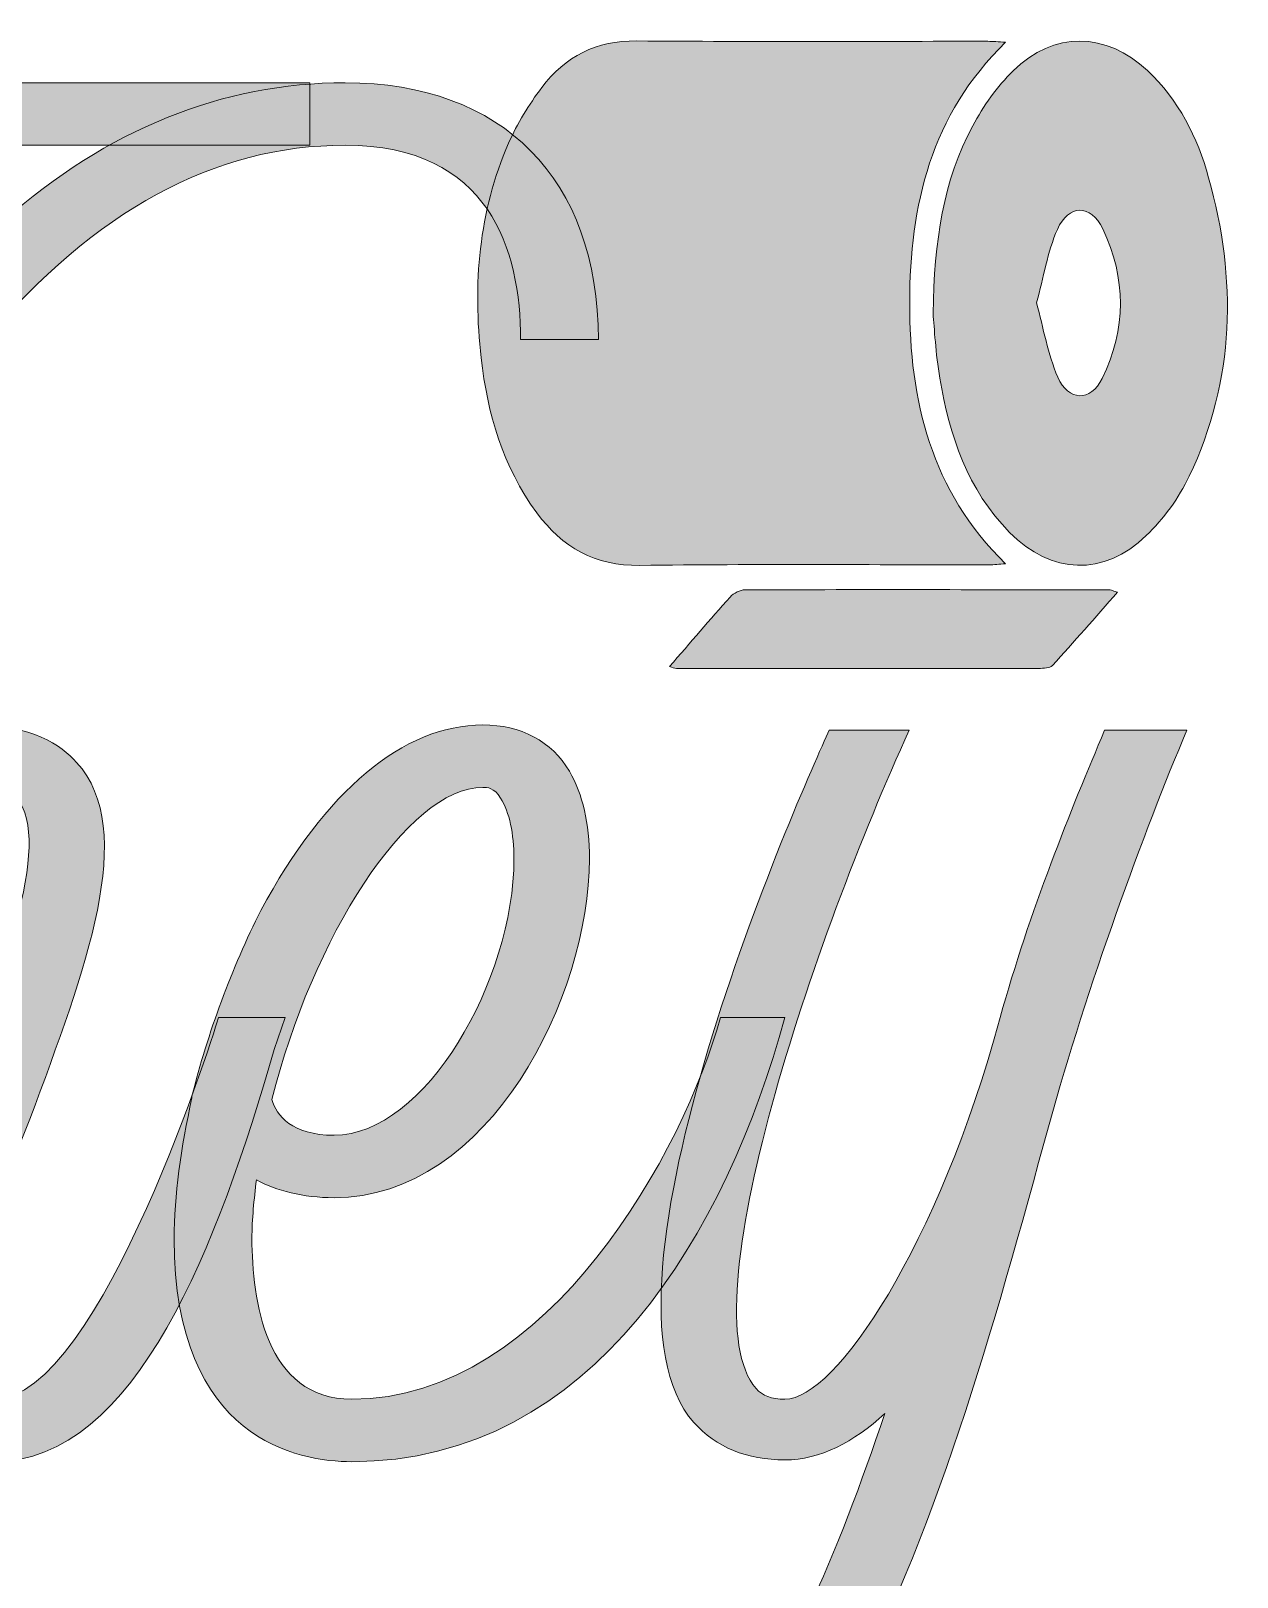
# Model space of a CAD drawing. Header units: inches. Extents: x 149 to 934, y -929 to -148.
# Drawn here: x 575.2 to 934.4, y -608.6 to -148.4 of the extents above; entities that cross this region are included whole.
import ezdxf

# ---------------------------------------------------------------- set-up
doc = ezdxf.new("R2010")
doc.units = ezdxf.units.IN
doc.header["$MEASUREMENT"] = 0
doc.layers.add('Layer 1', color=7, linetype='Continuous')

# ---------------------------------------------------------------- blocks, each defined once
blk = doc.blocks.new('block 3')
at = {"layer": 'Layer 1', "true_color": 0x040404}
h = blk.add_hatch(color=18, dxfattribs=at)
h.dxf.hatch_style = 2
edge = h.paths.add_edge_path()
edge.add_spline(control_points=[(658.25, -163.79), (658.25, -163.79), (658.25, -182.38), (658.25, -182.38), (658.25, -182.38), (563.71, -182.38), (563.71, -182.38), (475.78, -182.38), (430.82, -293.34), (387.19, -401.13), (345.54, -503.6), (305.87, -600.77), (226.53, -600.77), (178.27, -600.77), (148.52, -576.35), (148.52, -536.52), (148.52, -536.52), (171.66, -536.52), (171.66, -536.52), (171.66, -566.26), (190.83, -582.19), (226.53, -582.19), (289.34, -582.19), (327.68, -487.14), (365.37, -395.29), (400.41, -308.74), (436.11, -219.54), (497.59, -182.38), (497.59, -182.38), (403.71, -182.38), (403.71, -182.38), (293.97, -182.38), (230.5, -247.15), (225.21, -310.87), (221.9, -351.75), (244.38, -403.25), (320.41, -411.22), (320.41, -411.22), (317.11, -429.8), (317.11, -429.8), (231.82, -420.24), (198.1, -362.37), (202.07, -309.8), (208.68, -237.06), (279.42, -163.79), (403.71, -163.79), (403.71, -163.79), (658.25, -163.79), (658.25, -163.79)], knot_values=[0, 0, 0, 0, 1, 1, 1, 2, 2, 2, 3, 3, 3, 4, 4, 4, 5, 5, 5, 6, 6, 6, 7, 7, 7, 8, 8, 8, 9, 9, 9, 10, 10, 10, 11, 11, 11, 12, 12, 12, 13, 13, 13, 14, 14, 14, 15, 15, 15, 16, 16, 16, 16], degree=3, periodic=1)
h = blk.add_hatch(color=18, dxfattribs=at)
h.dxf.hatch_style = 2
edge = h.paths.add_edge_path()
edge.add_spline(control_points=[(538.58, -564.66), (522.05, -546.61), (536.6, -509.44), (552.47, -466.44), (565.69, -432.46), (582.21, -389.45), (570.98, -376.71), (569.65, -376.17), (567.67, -373.52), (558.41, -373.52), (535.94, -373.52), (490.32, -433.52), (461.89, -566.79), (461.89, -566.79), (459.91, -574.22), (459.91, -574.22), (459.91, -574.22), (450.65, -574.22), (450.65, -574.22), (434.12, -574.22), (434.12, -555.11), (434.12, -543.96), (434.12, -505.73), (448, -412.81), (486.35, -324.67), (531.97, -219.54), (595.44, -163.79), (668.82, -163.79), (715.76, -163.79), (744.19, -192.46), (744.19, -240.25), (744.19, -240.25), (721.05, -240.25), (721.05, -240.25), (721.05, -213.7), (711.8, -182.38), (668.82, -182.38), (629.82, -182.38), (594.11, -202.02), (561.72, -240.25), (509.49, -302.37), (479.74, -399.54), (465.86, -470.16), (467.18, -467.5), (467.84, -464.84), (469.16, -461.66), (496.27, -389.98), (525.36, -354.94), (558.41, -354.94), (575.61, -354.94), (584.2, -360.78), (588.83, -366.09), (607.34, -386.26), (591.47, -427.68), (574.94, -472.28), (562.38, -503.6), (547.18, -543.43), (557.09, -553.52), (557.75, -554.04), (559.08, -555.64), (564.37, -555.64), (596.1, -555.64), (631.14, -442.01), (631.14, -442.01), (631.14, -442.01), (650.97, -442.01), (650.97, -442.01), (650.97, -442.01), (647.67, -451.57), (647.67, -451.57), (631.14, -508.92), (606.68, -574.22), (564.37, -574.22), (550.48, -574.22), (542.55, -568.91), (538.58, -564.66)], knot_values=[0, 0, 0, 0, 1, 1, 1, 2, 2, 2, 3, 3, 3, 4, 4, 4, 5, 5, 5, 6, 6, 6, 7, 7, 7, 8, 8, 8, 9, 9, 9, 10, 10, 10, 11, 11, 11, 12, 12, 12, 13, 13, 13, 14, 14, 14, 15, 15, 15, 16, 16, 16, 17, 17, 17, 18, 18, 18, 19, 19, 19, 20, 20, 20, 21, 21, 21, 22, 22, 22, 23, 23, 23, 24, 24, 24, 25, 25, 25, 25], degree=3, periodic=1)
h = blk.add_hatch(color=18, dxfattribs=at)
h.dxf.hatch_style = 2
edge = h.paths.add_edge_path()
edge.add_spline(control_points=[(919.38, -356.53), (906.82, -386.26), (889.63, -432.99), (878.39, -473.87), (845.34, -594.4), (807.65, -730.85), (695.26, -730.85), (627.83, -730.85), (604.03, -685.19), (604.03, -642.72), (604.03, -642.72), (627.17, -642.72), (627.17, -642.72), (627.17, -663.95), (633.78, -712.8), (695.26, -712.8), (764.68, -712.8), (801.71, -642.72), (829.47, -559.89), (820.21, -568.38), (810.3, -573.69), (799.72, -573.69), (788.48, -573.69), (779.23, -569.98), (772.61, -562.54), (738.24, -523.78), (805.01, -373.52), (812.94, -356.53), (812.94, -356.53), (836.75, -356.53), (836.75, -356.53), (808.98, -417.06), (770.63, -528.56), (791.13, -552.45), (793.11, -554.58), (795.75, -555.64), (799.72, -555.64), (814.93, -555.64), (845.34, -509.98), (863.85, -442.01), (872.45, -410.69), (885.01, -379.89), (894.92, -356.53), (894.92, -356.53), (919.38, -356.53), (919.38, -356.53)], knot_values=[0, 0, 0, 0, 1, 1, 1, 2, 2, 2, 3, 3, 3, 4, 4, 4, 5, 5, 5, 6, 6, 6, 7, 7, 7, 8, 8, 8, 9, 9, 9, 10, 10, 10, 11, 11, 11, 12, 12, 12, 13, 13, 13, 14, 14, 14, 15, 15, 15, 15], degree=3, periodic=1)
h = blk.add_hatch(color=18, dxfattribs=at)
h.dxf.hatch_style = 2
edge = h.paths.add_edge_path()
edge.add_spline(control_points=[(617.91, -507.85), (617.91, -495.11), (619.89, -480.77), (623.2, -465.91), (623.2, -465.91), (623.2, -465.91), (623.2, -465.38), (627.83, -446.79), (635.1, -427.15), (643.69, -410.16), (662.87, -374.58), (686.01, -354.94), (709.81, -354.94), (721.04, -354.94), (730.3, -359.72), (735.59, -368.74), (739.56, -375.64), (741.54, -384.14), (741.54, -394.76), (741.54, -435.64), (711.79, -495.64), (665.51, -495.64), (656.26, -495.64), (648.32, -493.52), (642.37, -490.33), (641.71, -496.17), (641.05, -502.01), (641.05, -507.85), (641.05, -525.9), (645.02, -555.64), (670.8, -555.64), (729.64, -555.64), (769.97, -480.77), (780.55, -442.01), (780.55, -442.01), (799.72, -442.01), (799.72, -442.01), (782.53, -505.2), (742.86, -574.22), (670.8, -574.22), (654.93, -574.22), (617.91, -567.85), (617.91, -507.85)], knot_values=[0, 0, 0, 0, 1, 1, 1, 2, 2, 2, 3, 3, 3, 4, 4, 4, 5, 5, 5, 6, 6, 6, 7, 7, 7, 8, 8, 8, 9, 9, 9, 10, 10, 10, 11, 11, 11, 12, 12, 12, 13, 13, 13, 14, 14, 14, 14], degree=3, periodic=1)
edge = h.paths.add_edge_path()
edge.add_spline(control_points=[(665.51, -477.06), (692.62, -477.06), (719.06, -430.86), (719.06, -394.76), (719.06, -387.33), (717.74, -380.95), (715.1, -376.71), (713.11, -373.52), (711.13, -373.52), (709.81, -373.52), (687.33, -373.52), (658.9, -418.65), (647, -466.44), (648.32, -471.22), (652.95, -477.06), (665.51, -477.06)], knot_values=[0, 0, 0, 0, 1, 1, 1, 2, 2, 2, 3, 3, 3, 4, 4, 4, 5, 5, 5, 5], degree=3, periodic=1)
at = {"layer": 'Layer 1', "lineweight": 0}
for points, knots in [([(658.25, -163.79), (658.25, -163.79), (658.25, -182.38), (658.25, -182.38), (658.25, -182.38), (563.71, -182.38), (563.71, -182.38), (475.78, -182.38), (430.82, -293.34), (387.19, -401.13), (345.54, -503.6), (305.87, -600.77), (226.53, -600.77), (178.27, -600.77), (148.52, -576.35), (148.52, -536.52), (148.52, -536.52), (171.66, -536.52), (171.66, -536.52), (171.66, -566.26), (190.83, -582.19), (226.53, -582.19), (289.34, -582.19), (327.68, -487.14), (365.37, -395.29), (400.41, -308.74), (436.11, -219.54), (497.59, -182.38), (497.59, -182.38), (403.71, -182.38), (403.71, -182.38), (293.97, -182.38), (230.5, -247.15), (225.21, -310.87), (221.9, -351.75), (244.38, -403.25), (320.41, -411.22), (320.41, -411.22), (317.11, -429.8), (317.11, -429.8), (231.82, -420.24), (198.1, -362.37), (202.07, -309.8), (208.68, -237.06), (279.42, -163.79), (403.71, -163.79), (403.71, -163.79), (658.25, -163.79), (658.25, -163.79)], [0, 0, 0, 0, 1, 1, 1, 2, 2, 2, 3, 3, 3, 4, 4, 4, 5, 5, 5, 6, 6, 6, 7, 7, 7, 8, 8, 8, 9, 9, 9, 10, 10, 10, 11, 11, 11, 12, 12, 12, 13, 13, 13, 14, 14, 14, 15, 15, 15, 16, 16, 16, 16]), ([(538.58, -564.66), (522.05, -546.61), (536.6, -509.44), (552.47, -466.44), (565.69, -432.46), (582.21, -389.45), (570.98, -376.71), (569.65, -376.17), (567.67, -373.52), (558.41, -373.52), (535.94, -373.52), (490.32, -433.52), (461.89, -566.79), (461.89, -566.79), (459.91, -574.22), (459.91, -574.22), (459.91, -574.22), (450.65, -574.22), (450.65, -574.22), (434.12, -574.22), (434.12, -555.11), (434.12, -543.96), (434.12, -505.73), (448, -412.81), (486.35, -324.67), (531.97, -219.54), (595.44, -163.79), (668.82, -163.79), (715.76, -163.79), (744.19, -192.46), (744.19, -240.25), (744.19, -240.25), (721.05, -240.25), (721.05, -240.25), (721.05, -213.7), (711.8, -182.38), (668.82, -182.38), (629.82, -182.38), (594.11, -202.02), (561.72, -240.25), (509.49, -302.37), (479.74, -399.54), (465.86, -470.16), (467.18, -467.5), (467.84, -464.84), (469.16, -461.66), (496.27, -389.98), (525.36, -354.94), (558.41, -354.94), (575.61, -354.94), (584.2, -360.78), (588.83, -366.09), (607.34, -386.26), (591.47, -427.68), (574.94, -472.28), (562.38, -503.6), (547.18, -543.43), (557.09, -553.52), (557.75, -554.04), (559.08, -555.64), (564.37, -555.64), (596.1, -555.64), (631.14, -442.01), (631.14, -442.01), (631.14, -442.01), (650.97, -442.01), (650.97, -442.01), (650.97, -442.01), (647.67, -451.57), (647.67, -451.57), (631.14, -508.92), (606.68, -574.22), (564.37, -574.22), (550.48, -574.22), (542.55, -568.91), (538.58, -564.66)], [0, 0, 0, 0, 1, 1, 1, 2, 2, 2, 3, 3, 3, 4, 4, 4, 5, 5, 5, 6, 6, 6, 7, 7, 7, 8, 8, 8, 9, 9, 9, 10, 10, 10, 11, 11, 11, 12, 12, 12, 13, 13, 13, 14, 14, 14, 15, 15, 15, 16, 16, 16, 17, 17, 17, 18, 18, 18, 19, 19, 19, 20, 20, 20, 21, 21, 21, 22, 22, 22, 23, 23, 23, 24, 24, 24, 25, 25, 25, 25]), ([(919.38, -356.53), (906.82, -386.26), (889.63, -432.99), (878.39, -473.87), (845.34, -594.4), (807.65, -730.85), (695.26, -730.85), (627.83, -730.85), (604.03, -685.19), (604.03, -642.72), (604.03, -642.72), (627.17, -642.72), (627.17, -642.72), (627.17, -663.95), (633.78, -712.8), (695.26, -712.8), (764.68, -712.8), (801.71, -642.72), (829.47, -559.89), (820.21, -568.38), (810.3, -573.69), (799.72, -573.69), (788.48, -573.69), (779.23, -569.98), (772.61, -562.54), (738.24, -523.78), (805.01, -373.52), (812.94, -356.53), (812.94, -356.53), (836.75, -356.53), (836.75, -356.53), (808.98, -417.06), (770.63, -528.56), (791.13, -552.45), (793.11, -554.58), (795.75, -555.64), (799.72, -555.64), (814.93, -555.64), (845.34, -509.98), (863.85, -442.01), (872.45, -410.69), (885.01, -379.89), (894.92, -356.53), (894.92, -356.53), (919.38, -356.53), (919.38, -356.53)], [0, 0, 0, 0, 1, 1, 1, 2, 2, 2, 3, 3, 3, 4, 4, 4, 5, 5, 5, 6, 6, 6, 7, 7, 7, 8, 8, 8, 9, 9, 9, 10, 10, 10, 11, 11, 11, 12, 12, 12, 13, 13, 13, 14, 14, 14, 15, 15, 15, 15]), ([(617.91, -507.85), (617.91, -495.11), (619.89, -480.77), (623.2, -465.91), (623.2, -465.91), (623.2, -465.91), (623.2, -465.38), (627.83, -446.79), (635.1, -427.15), (643.69, -410.16), (662.87, -374.58), (686.01, -354.94), (709.81, -354.94), (721.04, -354.94), (730.3, -359.72), (735.59, -368.74), (739.56, -375.64), (741.54, -384.14), (741.54, -394.76), (741.54, -435.64), (711.79, -495.64), (665.51, -495.64), (656.26, -495.64), (648.32, -493.52), (642.37, -490.33), (641.71, -496.17), (641.05, -502.01), (641.05, -507.85), (641.05, -525.9), (645.02, -555.64), (670.8, -555.64), (729.64, -555.64), (769.97, -480.77), (780.55, -442.01), (780.55, -442.01), (799.72, -442.01), (799.72, -442.01), (782.53, -505.2), (742.86, -574.22), (670.8, -574.22), (654.93, -574.22), (617.91, -567.85), (617.91, -507.85)], [0, 0, 0, 0, 1, 1, 1, 2, 2, 2, 3, 3, 3, 4, 4, 4, 5, 5, 5, 6, 6, 6, 7, 7, 7, 8, 8, 8, 9, 9, 9, 10, 10, 10, 11, 11, 11, 12, 12, 12, 13, 13, 13, 14, 14, 14, 14]), ([(665.51, -477.06), (692.62, -477.06), (719.06, -430.86), (719.06, -394.76), (719.06, -387.33), (717.74, -380.95), (715.1, -376.71), (713.11, -373.52), (711.13, -373.52), (709.81, -373.52), (687.33, -373.52), (658.9, -418.65), (647, -466.44), (648.32, -471.22), (652.95, -477.06), (665.51, -477.06)], [0, 0, 0, 0, 1, 1, 1, 2, 2, 2, 3, 3, 3, 4, 4, 4, 5, 5, 5, 5])]:
    blk.add_open_spline(points, degree=3, knots=knots, dxfattribs=at)
blk = doc.blocks.new('block 6')
at = {"layer": 'Layer 1', "true_color": 0x040404}
h = blk.add_hatch(color=18, dxfattribs=at)
h.dxf.hatch_style = 2
edge = h.paths.add_edge_path()
edge.add_spline(control_points=[(865.44, -151.73), (843.19, -173.38), (836.91, -200.31), (836.88, -229.27), (836.85, -258.29), (843.13, -285.25), (865.44, -306.93), (863.51, -307.07), (862.04, -307.27), (860.57, -307.27), (825.89, -307.29), (791.21, -307), (756.54, -307.45), (743.13, -307.63), (733.45, -302.07), (725.86, -291.77), (715.77, -278.07), (711.16, -262.3), (709.29, -245.68), (706.82, -223.76), (708.53, -202.22), (717.48, -181.78), (720.04, -175.92), (723.49, -170.31), (727.34, -165.19), (734.31, -155.93), (743.56, -151.22), (755.61, -151.33), (790.47, -151.64), (825.32, -151.43), (860.18, -151.45), (861.73, -151.45), (863.27, -151.61), (865.44, -151.73)], knot_values=[0, 0, 0, 0, 1, 1, 1, 2, 2, 2, 3, 3, 3, 4, 4, 4, 5, 5, 5, 6, 6, 6, 7, 7, 7, 8, 8, 8, 9, 9, 9, 10, 10, 10, 11, 11, 11, 11], degree=3, periodic=1)
h = blk.add_hatch(color=18, dxfattribs=at)
h.dxf.hatch_style = 2
edge = h.paths.add_edge_path()
edge.add_spline(control_points=[(843.83, -232.49), (844.22, -210.87), (846.84, -192.96), (855.65, -176.61), (858.84, -170.69), (862.91, -164.93), (867.69, -160.22), (879.75, -148.36), (895.35, -148.58), (907.67, -160.15), (916.99, -168.9), (922.52, -179.97), (925.9, -192.05), (934.36, -222.29), (933.78, -252.15), (920.14, -280.89), (917.05, -287.39), (912.46, -293.58), (907.28, -298.59), (894.65, -310.82), (879.07, -310.19), (866.64, -297.62), (854.09, -284.93), (848.77, -268.8), (845.85, -251.75), (844.58, -244.33), (844.25, -236.76), (843.83, -232.49)], knot_values=[0, 0, 0, 0, 1, 1, 1, 2, 2, 2, 3, 3, 3, 4, 4, 4, 5, 5, 5, 6, 6, 6, 7, 7, 7, 8, 8, 8, 9, 9, 9, 9], degree=3, periodic=1)
edge = h.paths.add_edge_path()
edge.add_spline(control_points=[(874.64, -229.32), (876.72, -236.84), (878, -244.48), (880.97, -251.4), (884.08, -258.65), (890.82, -258.77), (894.21, -251.77), (901.33, -237.11), (901.44, -221.96), (894.37, -207.25), (890.81, -199.85), (884.16, -199.88), (880.87, -207.43), (877.93, -214.17), (876.74, -221.67), (874.64, -229.32)], knot_values=[0, 0, 0, 0, 1, 1, 1, 2, 2, 2, 3, 3, 3, 4, 4, 4, 5, 5, 5, 5], degree=3, periodic=1)
h = blk.add_hatch(color=18, dxfattribs=at)
h.dxf.hatch_style = 2
edge = h.paths.add_edge_path()
edge.add_spline(control_points=[(765.38, -337.58), (771.63, -330.37), (777.43, -323.53), (783.44, -316.87), (784.48, -315.71), (786.4, -314.71), (787.91, -314.71), (824.04, -314.62), (860.16, -314.67), (896.29, -314.72), (896.63, -314.72), (896.98, -314.89), (898.8, -315.37), (892.07, -323.01), (885.84, -330.22), (879.39, -337.23), (878.62, -338.07), (876.71, -338.1), (875.32, -338.1), (839.38, -338.15), (803.43, -338.15), (767.48, -338.13), (766.83, -338.13), (766.17, -337.8), (765.38, -337.58)], knot_values=[0, 0, 0, 0, 1, 1, 1, 2, 2, 2, 3, 3, 3, 4, 4, 4, 5, 5, 5, 6, 6, 6, 7, 7, 7, 8, 8, 8, 8], degree=3, periodic=1)
at = {"layer": 'Layer 1', "lineweight": 0}
for points, knots in [([(865.44, -151.73), (843.19, -173.38), (836.91, -200.31), (836.88, -229.27), (836.85, -258.29), (843.13, -285.25), (865.44, -306.93), (863.51, -307.07), (862.04, -307.27), (860.57, -307.27), (825.89, -307.29), (791.21, -307), (756.54, -307.45), (743.13, -307.63), (733.45, -302.07), (725.86, -291.77), (715.77, -278.07), (711.16, -262.3), (709.29, -245.68), (706.82, -223.76), (708.53, -202.22), (717.48, -181.78), (720.04, -175.92), (723.49, -170.31), (727.34, -165.19), (734.31, -155.93), (743.56, -151.22), (755.61, -151.33), (790.47, -151.64), (825.32, -151.43), (860.18, -151.45), (861.73, -151.45), (863.27, -151.61), (865.44, -151.73)], [0, 0, 0, 0, 1, 1, 1, 2, 2, 2, 3, 3, 3, 4, 4, 4, 5, 5, 5, 6, 6, 6, 7, 7, 7, 8, 8, 8, 9, 9, 9, 10, 10, 10, 11, 11, 11, 11]), ([(843.83, -232.49), (844.22, -210.87), (846.84, -192.96), (855.65, -176.61), (858.84, -170.69), (862.91, -164.93), (867.69, -160.22), (879.75, -148.36), (895.35, -148.58), (907.67, -160.15), (916.99, -168.9), (922.52, -179.97), (925.9, -192.05), (934.36, -222.29), (933.78, -252.15), (920.14, -280.89), (917.05, -287.39), (912.46, -293.58), (907.28, -298.59), (894.65, -310.82), (879.07, -310.19), (866.64, -297.62), (854.09, -284.93), (848.77, -268.8), (845.85, -251.75), (844.58, -244.33), (844.25, -236.76), (843.83, -232.49)], [0, 0, 0, 0, 1, 1, 1, 2, 2, 2, 3, 3, 3, 4, 4, 4, 5, 5, 5, 6, 6, 6, 7, 7, 7, 8, 8, 8, 9, 9, 9, 9]), ([(874.64, -229.32), (876.72, -236.84), (878, -244.48), (880.97, -251.4), (884.08, -258.65), (890.82, -258.77), (894.21, -251.77), (901.33, -237.11), (901.44, -221.96), (894.37, -207.25), (890.81, -199.85), (884.16, -199.88), (880.87, -207.43), (877.93, -214.17), (876.74, -221.67), (874.64, -229.32)], [0, 0, 0, 0, 1, 1, 1, 2, 2, 2, 3, 3, 3, 4, 4, 4, 5, 5, 5, 5]), ([(765.38, -337.58), (771.63, -330.37), (777.43, -323.53), (783.44, -316.87), (784.48, -315.71), (786.4, -314.71), (787.91, -314.71), (824.04, -314.62), (860.16, -314.67), (896.29, -314.72), (896.63, -314.72), (896.98, -314.89), (898.8, -315.37), (892.07, -323.01), (885.84, -330.22), (879.39, -337.23), (878.62, -338.07), (876.71, -338.1), (875.32, -338.1), (839.38, -338.15), (803.43, -338.15), (767.48, -338.13), (766.83, -338.13), (766.17, -337.8), (765.38, -337.58)], [0, 0, 0, 0, 1, 1, 1, 2, 2, 2, 3, 3, 3, 4, 4, 4, 5, 5, 5, 6, 6, 6, 7, 7, 7, 8, 8, 8, 8])]:
    blk.add_open_spline(points, degree=3, knots=knots, dxfattribs=at)
blk = doc.blocks.new('block 2')
at = {"layer": 'Layer 1'}
for name in ['block 6', 'block 3']:
    blk.add_blockref(name, (0, 0), dxfattribs=at)

msp = doc.modelspace()

# ---------------------------------------------------------------- block references
at = {"layer": 'Layer 1'}
msp.add_blockref('block 2', (0, 0), dxfattribs=at)

doc.saveas('drawing.dxf')
